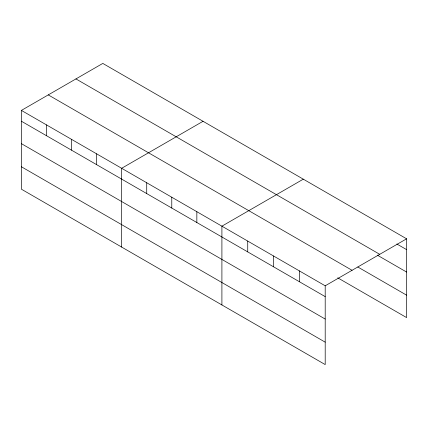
<?xml version="1.0" encoding="UTF-8"?>
<svg xmlns="http://www.w3.org/2000/svg" width="428" height="428" viewBox="0 0 428 428"><rect width="100%" height="100%" fill="white"/><g stroke="black" fill="none" stroke-linecap="round" stroke-linejoin="round"><path stroke-width="0.64" d="M325.2 319.053L325.2 285.808L21.4 110.408L21.4 189.192L325.2 364.586L325.2 319.053L21.4 143.658M337.74 277.836L406.6 317.592L406.6 238.808L102.8 63.414L21.4 110.408M203.054 121.295L121.654 168.29L121.654 247.074M303.308 179.172L221.907 226.171L221.907 304.955M325.2 285.808L406.6 238.808M396.847 243.992L406.6 249.626M75.938 78.923L379.738 254.318M377.336 255.158L406.6 272.053M357.824 267.002L406.6 295.165M48.262 94.898L352.062 270.298M21.4 121.226L325.2 296.625M21.4 166.765L325.2 342.159M299.375 270.897L299.375 281.715M273.551 255.987L273.551 266.805M247.732 241.082L247.732 251.899M196.843 211.7L196.843 222.517M171.778 197.228L171.778 208.051M146.718 182.761L146.718 193.579M96.589 153.818L96.589 164.636M71.524 139.351L71.524 150.169M46.465 124.88L46.465 135.697"/></g></svg>
